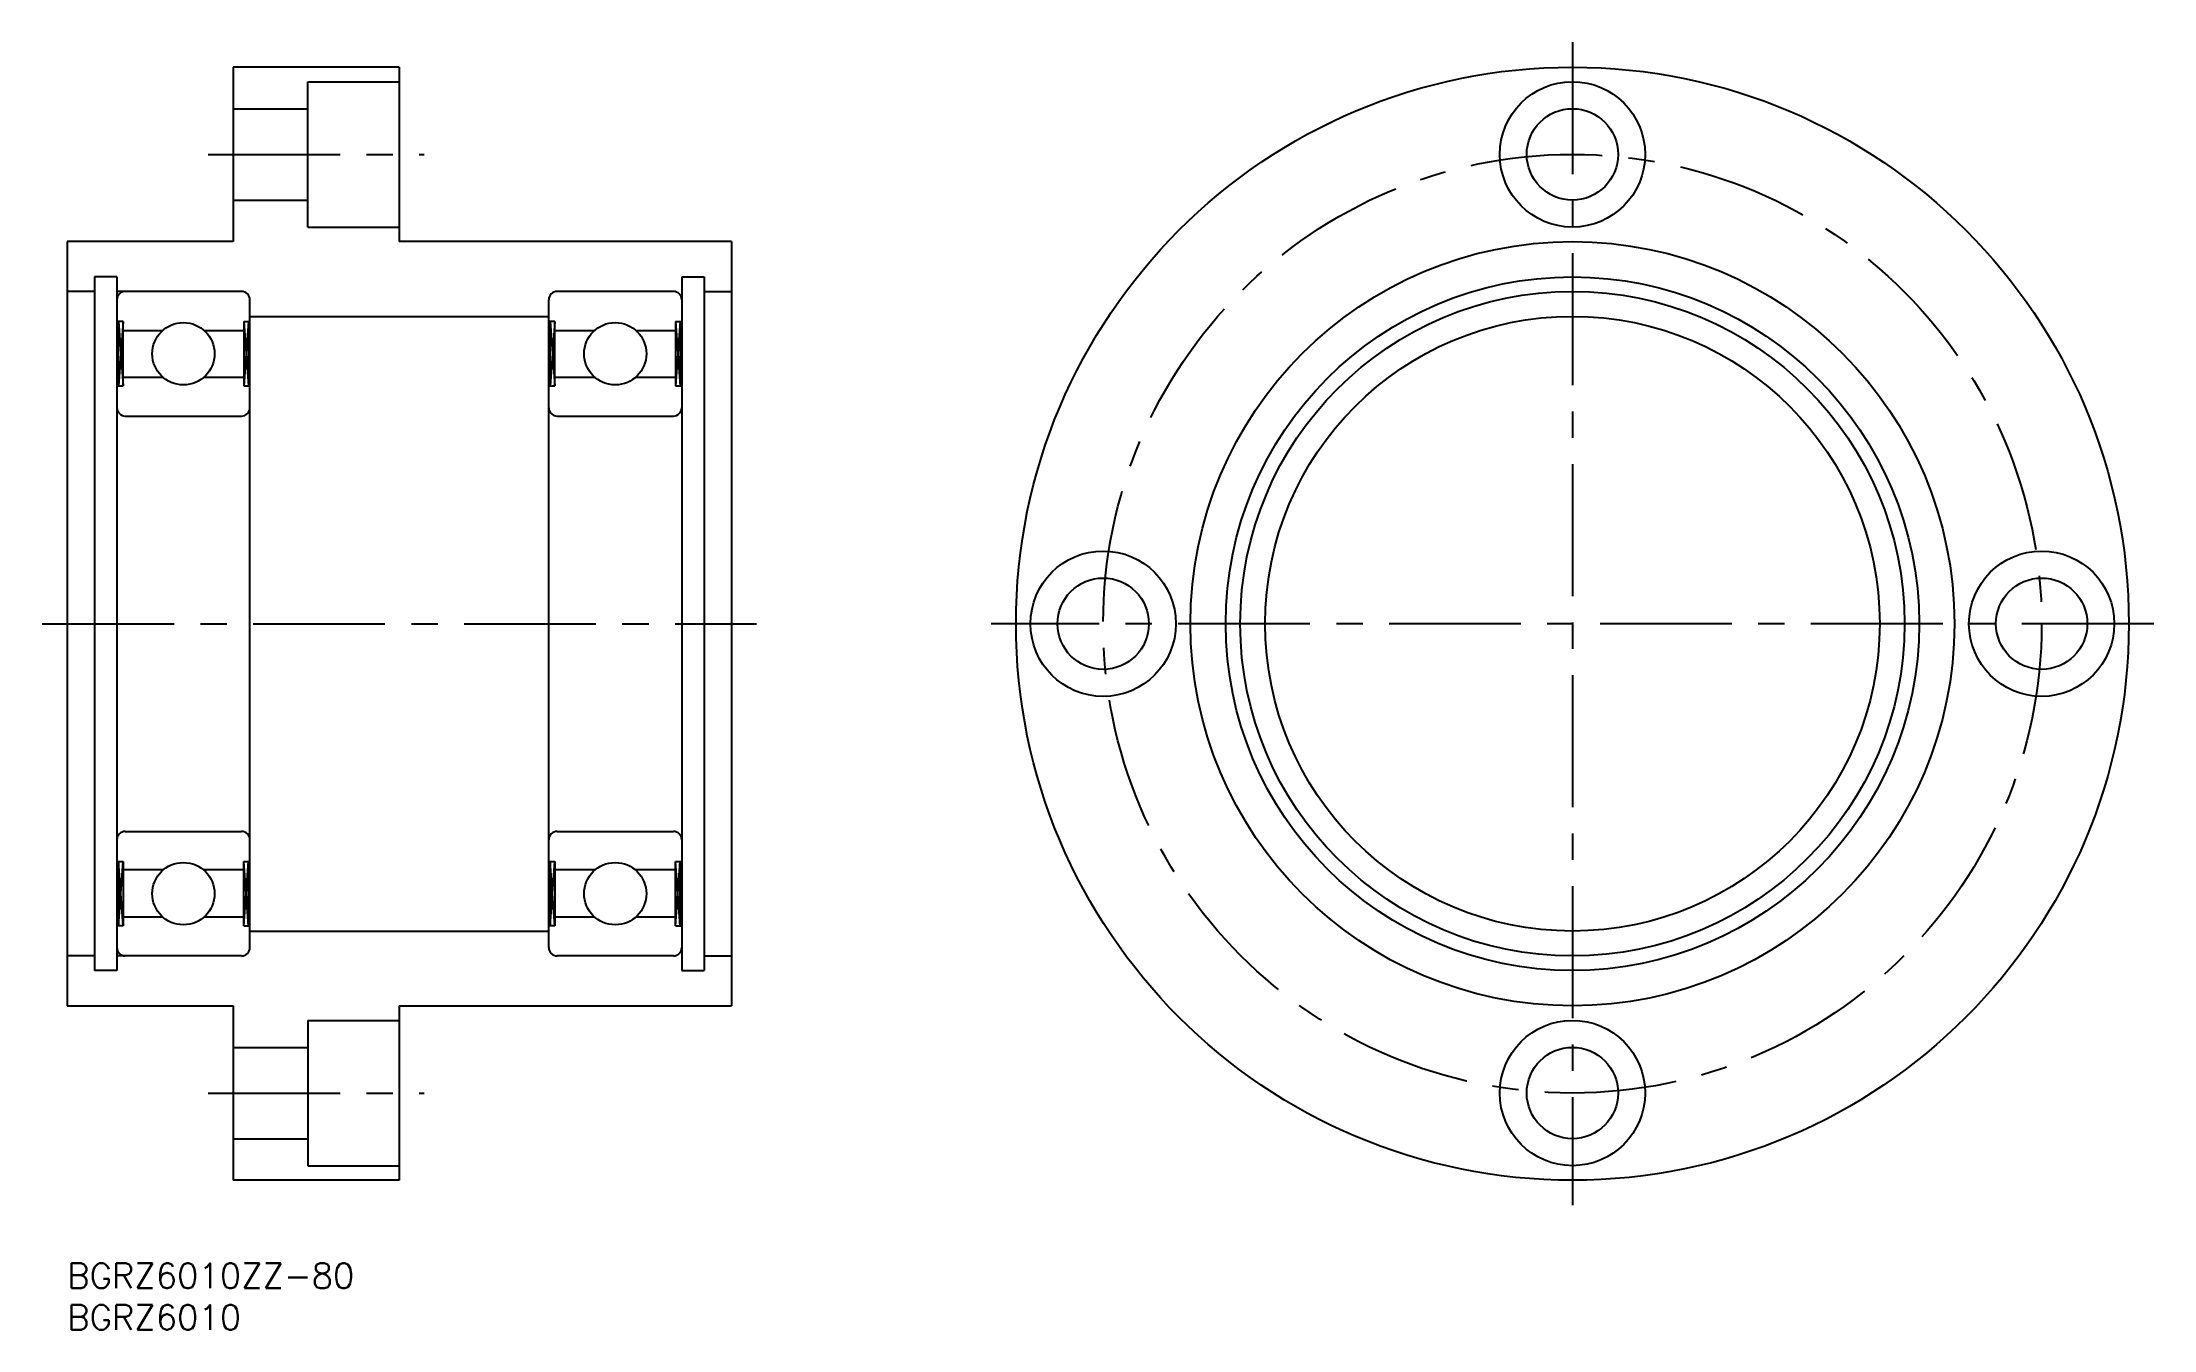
# Model space of a CAD drawing. Extents: x -3 to 251, y -8 to 147.
import ezdxf

# ---------------------------------------------------------------- set-up
doc = ezdxf.new("R2010")
doc.units = 0
doc.header["$LTSCALE"] = 0.5
doc.linetypes.add('CENTER', pattern=[50.8, 31.75, -6.35, 6.35, -6.35])
for name, color, linetype in [('MSM_CENTER', 1, 'CENTER'), ('MSM_CONTINUOUS', 7, 'CONTINUOUS'), ('MSM_NARROW', 5, 'CONTINUOUS'), ('MSM_PART_NUMBER', 7, 'CONTINUOUS')]:
    doc.layers.add(name, color=color, linetype=linetype)
doc.styles.get("Standard").update_dxf_attribs({"font": 'txt.shx', "height": 3, "bigfont": 'bigfont.shx'})

# ---------------------------------------------------------------- blocks, each defined once
blk = doc.blocks.new('*U2')
at = {"layer": 'MSM_PART_NUMBER'}
blk.add_text('BGRZ6010ZZ-80', height=3, dxfattribs=at).set_placement((0, -3))
blk = doc.blocks.new('*U3')
at = {"layer": 'MSM_PART_NUMBER'}
blk.add_text('BGRZ6010', height=3, dxfattribs=at).set_placement((0, -8))

msp = doc.modelspace()

# ---------------------------------------------------------------- linework, layer by layer
at = {"layer": 'MSM_CENTER'}
for p, q in [((181.26, 147), (181.26, 7)), ((17, 133.5), (43, 133.5)), ((-3, 77), (83, 77)), ((251.26, 77), (111.26, 77)), ((17, 20.5), (43, 20.5))]:
    msp.add_line(p, q, dxfattribs=at)
msp.add_circle((181.26, 77), 56.5, dxfattribs=at)
at = {"layer": 'MSM_CONTINUOUS'}
for p, q in [((20, 144), (20, 123)), ((40, 144), (20, 144)), ((40, 144), (40, 123)), ((29, 124.75), (29, 142.25)), ((29, 142.25), (40, 142.25)), ((20, 139), (29, 139)), ((20, 128), (29, 128)), ((29, 124.75), (40, 124.75)), ((20, 123), (0, 123)), ((0, 123), (0, 31)), ((80, 123), (40, 123)), ((80, 123), (80, 31)), ((3.3, 117), (0, 117)), ((6, 118.75), (3.3, 118.75)), ((3.3, 118.75), (3.3, 35.25)), ((6, 118.75), (6, 35.25)), ((21, 117), (6, 117)), ((73, 117), (59, 117)), ((74, 118.75), (76.7, 118.75)), ((74, 118.75), (74, 35.25)), ((76.7, 118.75), (76.7, 35.25)), ((76.7, 117), (80, 117)), ((22, 38), (22, 116)), ((58, 38), (58, 116)), ((6.74, 113.38), (6, 113.38)), ((6.18, 105.63), (6.18, 113.38)), ((6.74, 105.63), (6.74, 113.38)), ((6.74, 112.28), (11.48, 112.28)), ((16.52, 112.28), (21.26, 112.28)), ((21.26, 113.38), (21.26, 105.63)), ((21.26, 113.38), (22, 113.38)), ((21.82, 113.38), (21.82, 105.63)), ((22, 114), (58, 114)), ((58.74, 113.38), (58, 113.38)), ((58.18, 105.63), (58.18, 113.38)), ((58.74, 105.63), (58.74, 113.38)), ((58.74, 112.28), (63.48, 112.28)), ((68.52, 112.28), (73.26, 112.28)), ((73.26, 113.38), (73.26, 105.63)), ((73.26, 113.38), (74, 113.38)), ((73.82, 113.38), (73.82, 105.63)), ((6, 105.63), (6.74, 105.63)), ((11.59, 106.63), (6.74, 106.63)), ((21.26, 106.63), (16.41, 106.63)), ((21.26, 105.63), (22, 105.63)), ((58, 105.63), (58.74, 105.63)), ((63.59, 106.63), (58.74, 106.63)), ((73.26, 106.63), (68.41, 106.63)), ((73.26, 105.63), (74, 105.63)), ((7, 102), (21, 102)), ((59, 102), (73, 102)), ((7, 52), (21, 52)), ((59, 52), (73, 52)), ((6, 48.38), (6.74, 48.38)), ((6.18, 48.38), (6.18, 40.63)), ((6.74, 48.38), (6.74, 40.63)), ((21.26, 40.63), (21.26, 48.38)), ((21.26, 48.38), (22, 48.38)), ((21.82, 40.63), (21.82, 48.38)), ((58, 48.38), (58.74, 48.38)), ((58.18, 48.38), (58.18, 40.63)), ((58.74, 48.38), (58.74, 40.63)), ((73.26, 48.38), (74, 48.38)), ((73.26, 40.63), (73.26, 48.38)), ((73.82, 40.63), (73.82, 48.38)), ((11.59, 47.38), (6.74, 47.38)), ((21.26, 47.38), (16.41, 47.38)), ((63.59, 47.38), (58.74, 47.38)), ((73.26, 47.38), (68.41, 47.38)), ((6.74, 41.73), (11.48, 41.73)), ((16.52, 41.73), (21.26, 41.73)), ((58.74, 41.73), (63.48, 41.73)), ((68.52, 41.73), (73.26, 41.73)), ((6.74, 40.63), (6, 40.63)), ((21.26, 40.63), (22, 40.63)), ((22, 40), (58, 40)), ((58.74, 40.63), (58, 40.63)), ((73.26, 40.63), (74, 40.63)), ((3.3, 37), (0, 37)), ((21, 37), (6, 37)), ((73, 37), (59, 37)), ((76.7, 37), (80, 37)), ((6, 35.25), (3.3, 35.25)), ((74, 35.25), (76.7, 35.25)), ((0, 31), (20, 31)), ((20, 31), (20, 10)), ((40, 31), (40, 10)), ((40, 31), (80, 31)), ((29, 29.25), (40, 29.25)), ((29, 29.25), (29, 11.75)), ((20, 26), (29, 26)), ((20, 15), (29, 15)), ((29, 11.75), (40, 11.75)), ((40, 10), (20, 10))]:
    msp.add_line(p, q, dxfattribs=at)
for centre, radius in [((181.26, 77), 67), ((181.26, 133.5), 8.75), ((181.26, 133.5), 5.5), ((181.26, 77), 46), ((181.26, 77), 41.75), ((181.26, 77), 40), ((14, 109.5), 3.75), ((66, 109.5), 3.75), ((181.26, 77), 37), ((124.76, 77), 8.75), ((237.76, 77), 8.75), ((124.76, 77), 5.5), ((237.76, 77), 5.5), ((14, 44.5), 3.75), ((66, 44.5), 3.75), ((181.26, 20.5), 8.75), ((181.26, 20.5), 5.5)]:
    msp.add_circle(centre, radius, dxfattribs=at)
for centre, start, end in [((7, 116), 90, 180), ((21, 116), 0, 90), ((59, 116), 90, 180), ((73, 116), 0, 90), ((7, 103), 180, 270), ((21, 103), 270, 0), ((59, 103), 180, 270), ((73, 103), 270, 0), ((7, 51), 90, 180), ((21, 51), 0, 90), ((59, 51), 90, 180), ((73, 51), 0, 90), ((7, 38), 180, 270), ((21, 38), 270, 0), ((59, 38), 180, 270), ((73, 38), 270, 0)]:
    msp.add_arc(centre, 1, start, end, dxfattribs=at)
at = {"layer": 'MSM_NARROW'}
for p, q in [((6.74, 113.38), (6.18, 105.63)), ((6.18, 113.38), (6.74, 105.63)), ((21.82, 113.38), (21.26, 105.63)), ((21.26, 113.38), (21.82, 105.63)), ((58.74, 113.38), (58.18, 105.63)), ((58.18, 113.38), (58.74, 105.63)), ((73.82, 113.38), (73.26, 105.63)), ((73.26, 113.38), (73.82, 105.63)), ((6.74, 40.63), (6.18, 48.38)), ((6.18, 40.63), (6.74, 48.38)), ((21.82, 40.63), (21.26, 48.38)), ((21.26, 40.63), (21.82, 48.38)), ((58.74, 40.63), (58.18, 48.38)), ((58.18, 40.63), (58.74, 48.38)), ((73.82, 40.63), (73.26, 48.38)), ((73.26, 40.63), (73.82, 48.38))]:
    msp.add_line(p, q, dxfattribs=at)

# ---------------------------------------------------------------- block references
at = {"layer": 'MSM_CONTINUOUS'}
for name in ['*U2', '*U3']:
    msp.add_blockref(name, (0, 0), dxfattribs=at)

doc.saveas('drawing.dxf')
